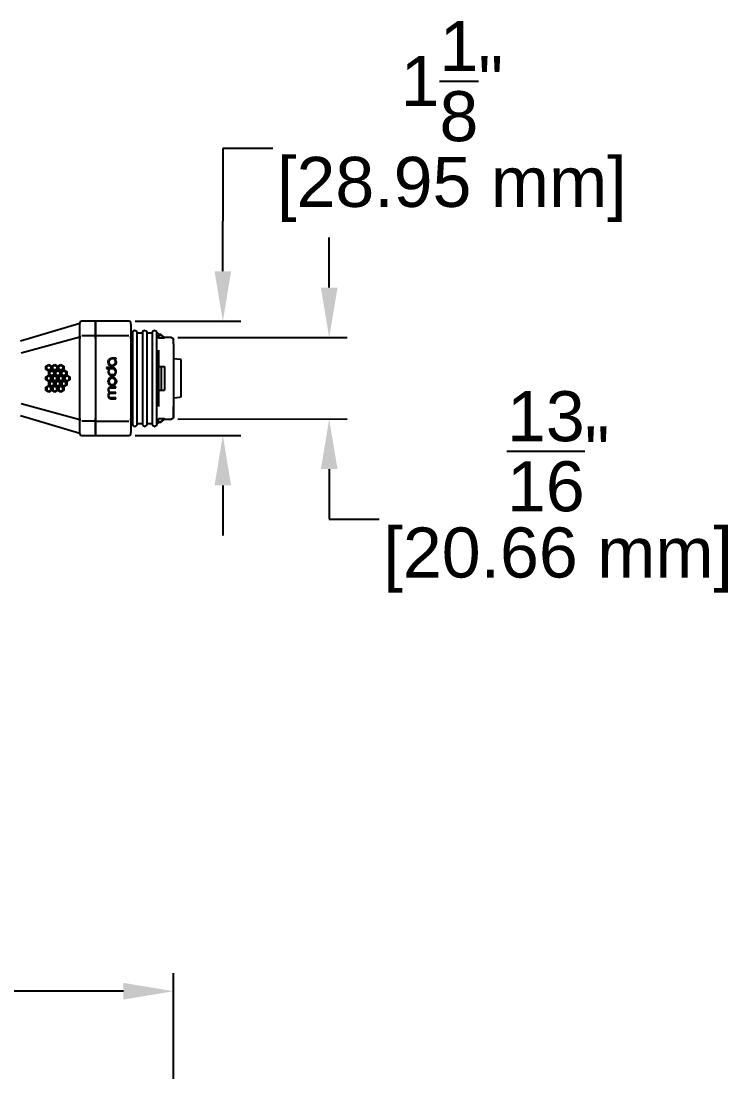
# Model space of a CAD drawing. Header units: inches. Extents: x -8.9 to 62.9, y -1.2 to 30.1.
# Drawn here: x 52.88 to 59.94, y 19.63 to 30.13 of the extents above; entities that cross this region are included whole.
import ezdxf

# ---------------------------------------------------------------- set-up
doc = ezdxf.new("R2010")
doc.units = ezdxf.units.IN
doc.header["$MEASUREMENT"] = 0
doc.layers.get('Defpoints').update_dxf_attribs({"color": 1})
doc.styles.get("Standard").update_dxf_attribs({"font": 'Arial.ttf'})
doc.dimstyles.new('.5 DIM', dxfattribs={"dimscale": 0, "dimtxt": 0.5, "dimasz": 0.5, "dimexe": 0.18, "dimexo": 0.0625, "dimgap": 0.09, "dimtad": 0, "dimtih": 1, "dimtoh": 1, "dimdec": 5, "dimzin": 0, "dimdsep": 46, "dimlunit": 4, "dimtxsty": 'Standard', "dimcen": 0.25, "dimadec": 0, "dimazin": 0, "dimtfac": 1, "dimtdec": 5, "dimtofl": 0, "dimtmove": 0, "dimatfit": 3, "dimfxl": 1, "dimtolj": 1, "dimtzin": 0, "dimarcsym": 0})

# ---------------------------------------------------------------- blocks, each defined once
blk = doc.blocks.new('*D11')
at = {"layer": 'Defpoints', "color": 0, "lineweight": -2, "transparency": 16777216}
for p, q in [((4.874, 15.4), (4.874, 20.618)), ((54.402, 15.4), (54.402, 20.618)), ((5.374, 20.438), (27.461, 20.438)), ((53.902, 20.438), (31.815, 20.438))]:
    blk.add_line(p, q, dxfattribs=at)
at = {"layer": 'Defpoints', "color": 0, "transparency": 16777216}
for p in [(54.402, 20.438), (4.874, 15.338), (54.402, 15.338)]:
    blk.add_point(p, dxfattribs=at)
for points in [[(5.374, 20.521), (5.374, 20.354), (4.874, 20.438)], [(53.902, 20.521), (53.902, 20.354), (54.402, 20.438)]]:
    blk.add_solid(points, dxfattribs=at)
at = {"layer": 'Defpoints', "color": 0, "transparency": 16777216, "char_height": 0.5, "attachment_point": 5}
for s, insert in [('\\A1;4\'-1{\\H1x;\\S17/32;}"', (29.638, 21.112)), ('\\A1;[1258.00 mm]', (29.638, 20.029))]:
    blk.add_mtext(s, dxfattribs=dict(at, insert=insert))
blk = doc.blocks.new('*D22')
at = {"layer": 'Defpoints', "color": 0, "lineweight": -2, "transparency": 16777216}
for p, q in [((55.395, 28.855), (54.895, 28.855)), ((54.895, 28.855), (54.895, 28.13)), ((54.895, 27.63), (54.895, 28.13)), ((54.019, 27.13), (55.075, 27.13)), ((54.019, 25.99), (55.075, 25.99)), ((54.895, 25.49), (54.895, 24.99))]:
    blk.add_line(p, q, dxfattribs=at)
at = {"layer": 'Defpoints', "color": 0, "transparency": 16777216}
for p in [(53.957, 27.13), (53.957, 25.99), (54.895, 25.99)]:
    blk.add_point(p, dxfattribs=at)
for points in [[(54.812, 27.63), (54.978, 27.63), (54.895, 27.13)], [(54.812, 25.49), (54.978, 25.49), (54.895, 25.99)]]:
    blk.add_solid(points, dxfattribs=at)
at = {"layer": 'Defpoints', "color": 0, "transparency": 16777216, "char_height": 0.5, "attachment_point": 5}
for s, insert in [('\\A1;1{\\H1x;\\S1/8;}"', (57.184, 29.529)), ('\\A1;[28.95 mm]', (57.184, 28.447))]:
    blk.add_mtext(s, dxfattribs=dict(at, insert=insert))
blk = doc.blocks.new('*D23')
at = {"layer": 'Defpoints', "color": 0, "lineweight": -2, "transparency": 16777216}
for p, q in [((55.958, 27.467), (55.958, 27.967)), ((54.444, 26.967), (56.138, 26.967)), ((54.444, 26.153), (56.138, 26.154)), ((55.958, 25.653), (55.958, 25.154)), ((55.958, 25.154), (56.458, 25.154))]:
    blk.add_line(p, q, dxfattribs=at)
at = {"layer": 'Defpoints', "color": 0, "transparency": 16777216}
for p in [(54.382, 26.967), (54.382, 26.153), (55.958, 26.154)]:
    blk.add_point(p, dxfattribs=at)
for points in [[(56.041, 27.467), (55.875, 27.467), (55.958, 26.967)], [(56.041, 25.653), (55.875, 25.653), (55.958, 26.154)]]:
    blk.add_solid(points, dxfattribs=at)
at = {"layer": 'Defpoints', "color": 0, "transparency": 16777216, "char_height": 0.5, "attachment_point": 5}
for s, insert in [('\\A1;{\\H1x;\\S13/16;}"', (58.247, 25.832)), ('\\A1;[20.66 mm]', (58.247, 24.745))]:
    blk.add_mtext(s, dxfattribs=dict(at, insert=insert))

msp = doc.modelspace()

# ---------------------------------------------------------------- linework, layer by layer
for p, q in [((53.464659, 27.106911), (52.874111, 26.929997)), ((53.464659, 27.09988), (53.464659, 27.110271)), ((53.464659, 27.093635), (53.464659, 27.09988)), ((53.464659, 26.981692), (53.464659, 27.093403)), ((53.622139, 27.129956), (53.484344, 27.129956)), ((53.956785, 27.129956), (53.622139, 27.129956)), ((53.622139, 27.117486), (53.622139, 27.129956)), ((53.622139, 27.129956), (53.622139, 27.117486)), ((53.622139, 26.998386), (53.622139, 27.117486)), ((53.622139, 27.117486), (53.622139, 26.998386)), ((53.97647, 27.09988), (53.97647, 27.110271)), ((53.97647, 27.09988), (53.97647, 26.980779)), ((53.464659, 26.980779), (53.464659, 26.981588)), ((53.484344, 26.986416), (53.622139, 26.986416)), ((53.622139, 26.998386), (53.622139, 26.959651)), ((53.622139, 26.959651), (53.622139, 26.998386)), ((53.622139, 26.986416), (53.956785, 26.986416)), ((53.996155, 27.010038), (53.984344, 27.010038)), ((54.017809, 27.039566), (54.013872, 27.039566)), ((54.09458, 27.010038), (54.035525, 27.010038)), ((54.116234, 27.039566), (54.112297, 27.039566)), ((54.193006, 27.010038), (54.13395, 27.010038)), ((54.214659, 27.039566), (54.210722, 27.039566)), ((54.244187, 27.010038), (54.232376, 27.010038)), ((54.27448, 26.998227), (54.24894, 26.998227)), ((54.252061, 26.992727), (54.27448, 26.992727)), ((54.252061, 26.992727), (54.252061, 26.960605)), ((52.878046, 26.814216), (53.464659, 26.974579)), ((53.464659, 26.980779), (53.464659, 26.959651)), ((53.464659, 26.160549), (53.464659, 26.959651)), ((53.622139, 26.959651), (53.622139, 26.160549)), ((53.622139, 26.959651), (53.622139, 26.160549)), ((53.97647, 26.959651), (53.97647, 26.980779)), ((53.97647, 26.959651), (53.97647, 26.160549)), ((54.311116, 26.960605), (54.252061, 26.960605)), ((54.381982, 26.966731), (54.311116, 26.966731)), ((54.311116, 26.960605), (54.311116, 26.96139)), ((53.996155, 26.278045), (53.996155, 26.842156)), ((54.035525, 26.842156), (54.035525, 26.278045)), ((54.09458, 26.278045), (54.09458, 26.842156)), ((54.13395, 26.842156), (54.13395, 26.278045)), ((54.193006, 26.278045), (54.193006, 26.842156)), ((54.232376, 26.842156), (54.232376, 26.278045)), ((54.252061, 26.842156), (54.252061, 26.278045)), ((54.401667, 26.842156), (54.401667, 26.278045)), ((53.127293, 26.681368), (53.155908, 26.697912)), ((53.135036, 26.676644), (53.127293, 26.681368)), ((53.127293, 26.648281), (53.127293, 26.681368)), ((53.135036, 26.676644), (53.15548, 26.688463)), ((53.135036, 26.653006), (53.135036, 26.676644)), ((53.15548, 26.688463), (53.155908, 26.697912)), ((53.15548, 26.688463), (53.175923, 26.676644)), ((53.155908, 26.697912), (53.184523, 26.681368)), ((53.175923, 26.676644), (53.184523, 26.681368)), ((53.175923, 26.676644), (53.175923, 26.653006)), ((53.184523, 26.681368), (53.184523, 26.648281)), ((53.18784, 26.681368), (53.216455, 26.697912)), ((53.18784, 26.648281), (53.18784, 26.681368)), ((53.195583, 26.676644), (53.18784, 26.681368)), ((53.195583, 26.676644), (53.216026, 26.688463)), ((53.195583, 26.653006), (53.195583, 26.676644)), ((53.216026, 26.688463), (53.216455, 26.697912)), ((53.216026, 26.688463), (53.23647, 26.676644)), ((53.216455, 26.697912), (53.24507, 26.681368)), ((53.23647, 26.676644), (53.24507, 26.681368)), ((53.23647, 26.676644), (53.23647, 26.653006)), ((53.24507, 26.681368), (53.24507, 26.648281)), ((53.248386, 26.681368), (53.277001, 26.697912)), ((53.248386, 26.648281), (53.248386, 26.681368)), ((53.25613, 26.676644), (53.248386, 26.681368)), ((53.25613, 26.676644), (53.276573, 26.688463)), ((53.25613, 26.653006), (53.25613, 26.676644)), ((53.276573, 26.688463), (53.277001, 26.697912)), ((53.276573, 26.688463), (53.297016, 26.676644)), ((53.277001, 26.697912), (53.305616, 26.681368)), ((53.297016, 26.676644), (53.305616, 26.681368)), ((53.297016, 26.676644), (53.297016, 26.653006)), ((53.305616, 26.681368), (53.305616, 26.648281)), ((53.789346, 26.667943), (53.730749, 26.667943)), ((53.730749, 26.667943), (53.730749, 26.659039)), ((53.826734, 26.755511), (53.78924, 26.755511)), ((53.789978, 26.764398), (53.826734, 26.764398)), ((53.812276, 26.745943), (53.8192, 26.75158)), ((53.826734, 26.764398), (53.826734, 26.755511)), ((54.252061, 26.67821), (54.27962, 26.67821)), ((54.27962, 26.67821), (54.311116, 26.67821)), ((54.27962, 26.67821), (54.27962, 26.44199)), ((54.311116, 26.67821), (54.311116, 26.44199)), ((54.468089, 26.746849), (54.401668, 26.75383)), ((54.477314, 26.74588), (54.468089, 26.746849)), ((54.477314, 26.374321), (54.477314, 26.74588)), ((53.135036, 26.653006), (53.127293, 26.648281)), ((53.155908, 26.631738), (53.127293, 26.648281)), ((53.127436, 26.576605), (53.155983, 26.593109)), ((53.127436, 26.543596), (53.127436, 26.576605)), ((53.135042, 26.571964), (53.127436, 26.576605)), ((53.15548, 26.641186), (53.135036, 26.653006)), ((53.155563, 26.583828), (53.135042, 26.571964)), ((53.135042, 26.571964), (53.135042, 26.548236)), ((53.175923, 26.653006), (53.15548, 26.641186)), ((53.15548, 26.641186), (53.155908, 26.631738)), ((53.155563, 26.583828), (53.155983, 26.593109)), ((53.176084, 26.571964), (53.155563, 26.583828)), ((53.184523, 26.648281), (53.155908, 26.631738)), ((53.155983, 26.593109), (53.18453, 26.576605)), ((53.157581, 26.629023), (53.186226, 26.645584)), ((53.165386, 26.624262), (53.157581, 26.629023)), ((53.157581, 26.595902), (53.157581, 26.629023)), ((53.165386, 26.600663), (53.157581, 26.595902)), ((53.186226, 26.579341), (53.157581, 26.595902)), ((53.165386, 26.624262), (53.185794, 26.636061)), ((53.165386, 26.600663), (53.165386, 26.624262)), ((53.185794, 26.588864), (53.165386, 26.600663)), ((53.175923, 26.653006), (53.184523, 26.648281)), ((53.176084, 26.571964), (53.18453, 26.576605)), ((53.176084, 26.548236), (53.176084, 26.571964)), ((53.18453, 26.576605), (53.18453, 26.543596)), ((53.185794, 26.636061), (53.186226, 26.645584)), ((53.185794, 26.636061), (53.206203, 26.624262)), ((53.206203, 26.600663), (53.185794, 26.588864)), ((53.185794, 26.588864), (53.186226, 26.579341)), ((53.186226, 26.645584), (53.214871, 26.629023)), ((53.214871, 26.595902), (53.186226, 26.579341)), ((53.195583, 26.653006), (53.18784, 26.648281)), ((53.216455, 26.631738), (53.18784, 26.648281)), ((53.187983, 26.576605), (53.21653, 26.593109)), ((53.195588, 26.571964), (53.187983, 26.576605)), ((53.187983, 26.543596), (53.187983, 26.576605)), ((53.216026, 26.641186), (53.195583, 26.653006)), ((53.216109, 26.583828), (53.195588, 26.571964)), ((53.195588, 26.571964), (53.195588, 26.548236)), ((53.206203, 26.624262), (53.214871, 26.629023)), ((53.206203, 26.624262), (53.206203, 26.600663)), ((53.206203, 26.600663), (53.214871, 26.595902)), ((53.214871, 26.629023), (53.214871, 26.595902)), ((53.23647, 26.653006), (53.216026, 26.641186)), ((53.216026, 26.641186), (53.216455, 26.631738)), ((53.216109, 26.583828), (53.21653, 26.593109)), ((53.23663, 26.571964), (53.216109, 26.583828)), ((53.24507, 26.648281), (53.216455, 26.631738)), ((53.21653, 26.593109), (53.245077, 26.576605)), ((53.218128, 26.629023), (53.246773, 26.645584)), ((53.225933, 26.624262), (53.218128, 26.629023)), ((53.218128, 26.595902), (53.218128, 26.629023)), ((53.225933, 26.600663), (53.218128, 26.595902)), ((53.246773, 26.579341), (53.218128, 26.595902)), ((53.225933, 26.624262), (53.246341, 26.636061)), ((53.225933, 26.600663), (53.225933, 26.624262)), ((53.246341, 26.588864), (53.225933, 26.600663)), ((53.23647, 26.653006), (53.24507, 26.648281)), ((53.23663, 26.571964), (53.245077, 26.576605)), ((53.23663, 26.548236), (53.23663, 26.571964)), ((53.245077, 26.576605), (53.245077, 26.543596)), ((53.246341, 26.636061), (53.246773, 26.645584)), ((53.246341, 26.636061), (53.26675, 26.624262)), ((53.26675, 26.600663), (53.246341, 26.588864)), ((53.246341, 26.588864), (53.246773, 26.579341)), ((53.246773, 26.645584), (53.275418, 26.629023)), ((53.275418, 26.595902), (53.246773, 26.579341)), ((53.25613, 26.653006), (53.248386, 26.648281)), ((53.277001, 26.631738), (53.248386, 26.648281)), ((53.24853, 26.576605), (53.277077, 26.593109)), ((53.256135, 26.571964), (53.24853, 26.576605)), ((53.24853, 26.543596), (53.24853, 26.576605)), ((53.276573, 26.641186), (53.25613, 26.653006)), ((53.276656, 26.583828), (53.256135, 26.571964)), ((53.256135, 26.571964), (53.256135, 26.548236)), ((53.26675, 26.624262), (53.275418, 26.629023)), ((53.26675, 26.624262), (53.26675, 26.600663)), ((53.26675, 26.600663), (53.275418, 26.595902)), ((53.275418, 26.629023), (53.275418, 26.595902)), ((53.297016, 26.653006), (53.276573, 26.641186)), ((53.276573, 26.641186), (53.277001, 26.631738)), ((53.276656, 26.583828), (53.277077, 26.593109)), ((53.297177, 26.571964), (53.276656, 26.583828)), ((53.305616, 26.648281), (53.277001, 26.631738)), ((53.277077, 26.593109), (53.305624, 26.576605)), ((53.278675, 26.629023), (53.30732, 26.645584)), ((53.286479, 26.624262), (53.278675, 26.629023)), ((53.278675, 26.595902), (53.278675, 26.629023)), ((53.286479, 26.600663), (53.278675, 26.595902)), ((53.30732, 26.579341), (53.278675, 26.595902)), ((53.286479, 26.624262), (53.306888, 26.636061)), ((53.286479, 26.600663), (53.286479, 26.624262)), ((53.306888, 26.588864), (53.286479, 26.600663)), ((53.297016, 26.653006), (53.305616, 26.648281)), ((53.297177, 26.571964), (53.305624, 26.576605)), ((53.297177, 26.548236), (53.297177, 26.571964)), ((53.305624, 26.576605), (53.305624, 26.543596)), ((53.306888, 26.636061), (53.30732, 26.645584)), ((53.306888, 26.636061), (53.327297, 26.624262)), ((53.327297, 26.600663), (53.306888, 26.588864)), ((53.306888, 26.588864), (53.30732, 26.579341)), ((53.30732, 26.645584), (53.335965, 26.629023)), ((53.335965, 26.595902), (53.30732, 26.579341)), ((53.309077, 26.576605), (53.337624, 26.593109)), ((53.316682, 26.571964), (53.309077, 26.576605)), ((53.309077, 26.543596), (53.309077, 26.576605)), ((53.337203, 26.583828), (53.316682, 26.571964)), ((53.316682, 26.571964), (53.316682, 26.548236)), ((53.327297, 26.624262), (53.335965, 26.629023)), ((53.327297, 26.624262), (53.327297, 26.600663)), ((53.327297, 26.600663), (53.335965, 26.595902)), ((53.335965, 26.629023), (53.335965, 26.595902)), ((53.337203, 26.583828), (53.337624, 26.593109)), ((53.357724, 26.571964), (53.337203, 26.583828)), ((53.337624, 26.593109), (53.366171, 26.576605)), ((53.357724, 26.571964), (53.366171, 26.576605)), ((53.357724, 26.548236), (53.357724, 26.571964)), ((53.366171, 26.576605), (53.366171, 26.543596)), ((53.730749, 26.659039), (53.789346, 26.659039)), ((53.766228, 26.649425), (53.759298, 26.655071)), ((53.127293, 26.471919), (53.155908, 26.488463)), ((53.135036, 26.467195), (53.127293, 26.471919)), ((53.127293, 26.438832), (53.127293, 26.471919)), ((53.135042, 26.548236), (53.127436, 26.543596)), ((53.155983, 26.527092), (53.127436, 26.543596)), ((53.15548, 26.479014), (53.135036, 26.467195)), ((53.135036, 26.467195), (53.135036, 26.443557)), ((53.135042, 26.548236), (53.155563, 26.536372)), ((53.15548, 26.479014), (53.155908, 26.488463)), ((53.175923, 26.467195), (53.15548, 26.479014)), ((53.155563, 26.536372), (53.176084, 26.548236)), ((53.155563, 26.536372), (53.155983, 26.527092)), ((53.155908, 26.488463), (53.184523, 26.471919)), ((53.18453, 26.543596), (53.155983, 26.527092)), ((53.157581, 26.524299), (53.186226, 26.54086)), ((53.165386, 26.519537), (53.157581, 26.524299)), ((53.157581, 26.491177), (53.157581, 26.524299)), ((53.165386, 26.495939), (53.157581, 26.491177)), ((53.186226, 26.474616), (53.157581, 26.491177)), ((53.185794, 26.531336), (53.165386, 26.519537)), ((53.165386, 26.519537), (53.165386, 26.495939)), ((53.165386, 26.495939), (53.185794, 26.48414)), ((53.175923, 26.467195), (53.184523, 26.471919)), ((53.175923, 26.443557), (53.175923, 26.467195)), ((53.176084, 26.548236), (53.18453, 26.543596)), ((53.184523, 26.471919), (53.184523, 26.438832)), ((53.185794, 26.531336), (53.186226, 26.54086)), ((53.206203, 26.519537), (53.185794, 26.531336)), ((53.185794, 26.48414), (53.206203, 26.495939)), ((53.185794, 26.48414), (53.186226, 26.474616)), ((53.186226, 26.54086), (53.214871, 26.524299)), ((53.214871, 26.491177), (53.186226, 26.474616)), ((53.18784, 26.471919), (53.216455, 26.488463)), ((53.18784, 26.438832), (53.18784, 26.471919)), ((53.195583, 26.467195), (53.18784, 26.471919)), ((53.195588, 26.548236), (53.187983, 26.543596)), ((53.21653, 26.527092), (53.187983, 26.543596)), ((53.216026, 26.479014), (53.195583, 26.467195)), ((53.195583, 26.467195), (53.195583, 26.443557)), ((53.195588, 26.548236), (53.216109, 26.536372)), ((53.206203, 26.519537), (53.214871, 26.524299)), ((53.206203, 26.495939), (53.206203, 26.519537)), ((53.206203, 26.495939), (53.214871, 26.491177)), ((53.214871, 26.524299), (53.214871, 26.491177)), ((53.216026, 26.479014), (53.216455, 26.488463)), ((53.23647, 26.467195), (53.216026, 26.479014)), ((53.216109, 26.536372), (53.23663, 26.548236)), ((53.216109, 26.536372), (53.21653, 26.527092)), ((53.216455, 26.488463), (53.24507, 26.471919)), ((53.245077, 26.543596), (53.21653, 26.527092)), ((53.218128, 26.524299), (53.246773, 26.54086)), ((53.225933, 26.519537), (53.218128, 26.524299)), ((53.218128, 26.491177), (53.218128, 26.524299)), ((53.225933, 26.495939), (53.218128, 26.491177)), ((53.246773, 26.474616), (53.218128, 26.491177)), ((53.246341, 26.531336), (53.225933, 26.519537)), ((53.225933, 26.519537), (53.225933, 26.495939)), ((53.225933, 26.495939), (53.246341, 26.48414)), ((53.23647, 26.467195), (53.24507, 26.471919)), ((53.23647, 26.443557), (53.23647, 26.467195)), ((53.23663, 26.548236), (53.245077, 26.543596)), ((53.24507, 26.471919), (53.24507, 26.438832)), ((53.246341, 26.531336), (53.246773, 26.54086)), ((53.26675, 26.519537), (53.246341, 26.531336)), ((53.246341, 26.48414), (53.26675, 26.495939)), ((53.246341, 26.48414), (53.246773, 26.474616)), ((53.246773, 26.54086), (53.275418, 26.524299)), ((53.275418, 26.491177), (53.246773, 26.474616)), ((53.248386, 26.471919), (53.277001, 26.488463)), ((53.25613, 26.467195), (53.248386, 26.471919)), ((53.248386, 26.438832), (53.248386, 26.471919)), ((53.256135, 26.548236), (53.24853, 26.543596)), ((53.277077, 26.527092), (53.24853, 26.543596)), ((53.276573, 26.479014), (53.25613, 26.467195)), ((53.25613, 26.467195), (53.25613, 26.443557)), ((53.256135, 26.548236), (53.276656, 26.536372)), ((53.26675, 26.519537), (53.275418, 26.524299)), ((53.26675, 26.495939), (53.26675, 26.519537)), ((53.26675, 26.495939), (53.275418, 26.491177)), ((53.275418, 26.524299), (53.275418, 26.491177)), ((53.276573, 26.479014), (53.277001, 26.488463)), ((53.297016, 26.467195), (53.276573, 26.479014)), ((53.276656, 26.536372), (53.297177, 26.548236)), ((53.276656, 26.536372), (53.277077, 26.527092)), ((53.277001, 26.488463), (53.305616, 26.471919)), ((53.305624, 26.543596), (53.277077, 26.527092)), ((53.278675, 26.524299), (53.30732, 26.54086)), ((53.278675, 26.491177), (53.278675, 26.524299)), ((53.286479, 26.519537), (53.278675, 26.524299)), ((53.286479, 26.495939), (53.278675, 26.491177)), ((53.30732, 26.474616), (53.278675, 26.491177)), ((53.306888, 26.531336), (53.286479, 26.519537)), ((53.286479, 26.519537), (53.286479, 26.495939)), ((53.286479, 26.495939), (53.306888, 26.48414)), ((53.297016, 26.467195), (53.305616, 26.471919)), ((53.297016, 26.443557), (53.297016, 26.467195)), ((53.297177, 26.548236), (53.305624, 26.543596)), ((53.305616, 26.471919), (53.305616, 26.438832)), ((53.306888, 26.531336), (53.30732, 26.54086)), ((53.327297, 26.519537), (53.306888, 26.531336)), ((53.306888, 26.48414), (53.327297, 26.495939)), ((53.306888, 26.48414), (53.30732, 26.474616)), ((53.30732, 26.54086), (53.335965, 26.524299)), ((53.335965, 26.491177), (53.30732, 26.474616)), ((53.316682, 26.548236), (53.309077, 26.543596)), ((53.337624, 26.527092), (53.309077, 26.543596)), ((53.316682, 26.548236), (53.337203, 26.536372)), ((53.327297, 26.519537), (53.335965, 26.524299)), ((53.327297, 26.495939), (53.327297, 26.519537)), ((53.327297, 26.495939), (53.335965, 26.491177)), ((53.335965, 26.524299), (53.335965, 26.491177)), ((53.337203, 26.536372), (53.357724, 26.548236)), ((53.337203, 26.536372), (53.337624, 26.527092)), ((53.366171, 26.543596), (53.337624, 26.527092)), ((53.357724, 26.548236), (53.366171, 26.543596)), ((53.785418, 26.466646), (53.827265, 26.466646)), ((53.827265, 26.475354), (53.785726, 26.475354)), ((53.827265, 26.466646), (53.827265, 26.475354)), ((53.830853, 26.530153), (53.830853, 26.529489)), ((53.135036, 26.443557), (53.127293, 26.438832)), ((53.155908, 26.422289), (53.127293, 26.438832)), ((53.135036, 26.443557), (53.15548, 26.431738)), ((53.15548, 26.431738), (53.175923, 26.443557)), ((53.15548, 26.431738), (53.155908, 26.422289)), ((53.184523, 26.438832), (53.155908, 26.422289)), ((53.175923, 26.443557), (53.184523, 26.438832)), ((53.195583, 26.443557), (53.18784, 26.438832)), ((53.216455, 26.422289), (53.18784, 26.438832)), ((53.195583, 26.443557), (53.216026, 26.431738)), ((53.216026, 26.431738), (53.23647, 26.443557)), ((53.216026, 26.431738), (53.216455, 26.422289)), ((53.24507, 26.438832), (53.216455, 26.422289)), ((53.23647, 26.443557), (53.24507, 26.438832)), ((53.25613, 26.443557), (53.248386, 26.438832)), ((53.277001, 26.422289), (53.248386, 26.438832)), ((53.25613, 26.443557), (53.276573, 26.431738)), ((53.276573, 26.431738), (53.297016, 26.443557)), ((53.276573, 26.431738), (53.277001, 26.422289)), ((53.305616, 26.438832), (53.277001, 26.422289)), ((53.297016, 26.443557), (53.305616, 26.438832)), ((53.781949, 26.412755), (53.827265, 26.412755)), ((53.827265, 26.418494), (53.78283, 26.418494)), ((53.827265, 26.364577), (53.784468, 26.364577)), ((53.784681, 26.355866), (53.827265, 26.355866)), ((53.827265, 26.412755), (53.827265, 26.418494)), ((53.827265, 26.355866), (53.827265, 26.364577)), ((54.252061, 26.44199), (54.27962, 26.44199)), ((54.27962, 26.44199), (54.311116, 26.44199)), ((54.401668, 26.36637), (54.468089, 26.373351)), ((54.477314, 26.374321), (54.468089, 26.373351)), ((53.464659, 26.145621), (52.878046, 26.305985)), ((54.401667, 26.17318), (54.401667, 26.278045)), ((52.874111, 26.190204), (53.464659, 26.013289)), ((53.464659, 26.160549), (53.464659, 26.139421)), ((53.622139, 26.121814), (53.622139, 26.160549)), ((53.622139, 26.160549), (53.622139, 26.121814)), ((53.97647, 26.139421), (53.97647, 26.160549)), ((54.252061, 26.159592), (54.311116, 26.159592)), ((54.252061, 26.126497), (54.252061, 26.159592)), ((54.311116, 26.159592), (54.311116, 26.158942)), ((54.311116, 26.153469), (54.381982, 26.153469)), ((53.464659, 26.138612), (53.464659, 26.139421)), ((53.464659, 26.026798), (53.464659, 26.138509)), ((53.622139, 26.133784), (53.484344, 26.133784)), ((53.622139, 26.133784), (53.956785, 26.133784)), ((53.622139, 26.002714), (53.622139, 26.121814)), ((53.622139, 26.121814), (53.622139, 26.002714)), ((53.97647, 26.139421), (53.97647, 26.020321)), ((53.984344, 26.110162), (53.984344, 26.110356)), ((53.984344, 26.110162), (53.996155, 26.110162)), ((54.013872, 26.080635), (54.017809, 26.080635)), ((54.035525, 26.110162), (54.09458, 26.110162)), ((54.112297, 26.080635), (54.116234, 26.080635)), ((54.13395, 26.110162), (54.193006, 26.110162)), ((54.210722, 26.080635), (54.214659, 26.080635)), ((54.232376, 26.110162), (54.244187, 26.110162)), ((54.252061, 26.121052), (54.252061, 26.126497)), ((54.252061, 26.126497), (54.273177, 26.126497)), ((54.252061, 26.121052), (54.278852, 26.121052)), ((53.464659, 26.020321), (53.464659, 26.026565)), ((53.464659, 26.00993), (53.464659, 26.020321)), ((53.484344, 25.990245), (53.622139, 25.990245)), ((53.622139, 26.002714), (53.622139, 25.990245)), ((53.622139, 26.002714), (53.622139, 25.990245)), ((53.622139, 25.990245), (53.956785, 25.990245)), ((53.97647, 26.00993), (53.97647, 26.020321))]:
    msp.add_line(p, q)
at = {"extrusion": (0, 0, -1)}
msp.add_circle((-53.789347, 26.529821), 0.032603, dxfattribs=at)
for centre, radius, start, end in [((53.484344, 27.110271), 0.019685, 90, 180), ((53.956785, 27.110271), 0.019685, 0, 90), ((53.789346, 26.626436), 0.041507, 136.3789153, 90), ((53.78924, 26.722996), 0.032515, 90, 44.8891839), ((53.783478, 26.434271), 0.041145, 86.867796, 130.4003167), ((53.773438, 26.395392), 0.024985, 122.3118239, 133.8909864), ((53.782345, 26.395054), 0.039258, 229.5482046, 273.411243), ((53.484344, 26.00993), 0.019685, 180, 270), ((53.956785, 26.00993), 0.019685, 270, 0)]:
    msp.add_arc(centre, radius, start, end)
for centre, radius, start, end in [((-54.013872, 27.021849), 0.017717, 0, 90.0128704), ((-54.017809, 27.021849), 0.017717, 90.014486, 180), ((-54.112297, 27.021849), 0.017717, 0, 90.0128704), ((-54.116234, 27.021849), 0.017717, 90.0097626, 180), ((-54.210722, 27.021849), 0.017717, 0, 90.0128704), ((-54.214659, 27.021849), 0.017717, 90.0097626, 180), ((-54.381982, 26.947046), 0.019685, 89.9531572, 180.0049088), ((-53.78924, 26.722996), 0.041408, 136.3464418, 91.0212752), ((-53.789347, 26.529821), 0.041508, 180.4583353, 179.5416647), ((-53.789346, 26.626436), 0.032603, 90, 44.8407682), ((-53.783586, 26.433788), 0.032909, 50.5664979, 93.1918868), ((-53.782384, 26.449374), 0.030882, 269.1728284, 309.6856717), ((-53.782458, 26.395524), 0.031013, 266.2835249, 309.4746736), ((-54.381982, 26.173154), 0.019685, 179.9950912, 269.9531572), ((-54.013872, 26.098351), 0.017717, 270.0128704, 0), ((-54.017809, 26.098351), 0.017717, 180, 270.0097626), ((-54.112297, 26.098351), 0.017717, 270.0128704, 0), ((-54.116234, 26.098351), 0.017717, 180, 270.0097626), ((-54.210722, 26.098351), 0.017717, 270.0128704, 0), ((-54.214659, 26.098351), 0.017717, 180, 270.0097626)]:
    msp.add_arc(centre, radius, start, end, dxfattribs=at)
for centre, major_axis, ratio, start_param, end_param in [((53.984344, 27.002164), (0.007874, 0), 0.999999926, 1.576032327, 3.141815932), ((54.244187, 27.002164), (-0.007874, 0), 0.999999988, 3.141431631, 4.714177252), ((53.984344, 26.118036), (0.007874, 0), 0.999999926, 3.141369375, 4.71762498), ((54.244187, 26.118036), (-0.007874, 0), 0.999999988, 1.572584599, 3.141753676)]:
    msp.add_ellipse(centre, major_axis=major_axis, ratio=ratio, start_param=start_param, end_param=end_param)
for points, degree in [([(53.464659, 27.093635), (53.464659, 27.093558), (53.464659, 27.09348), (53.464659, 27.093403)], 3), ([(53.464659, 26.981588), (53.464659, 26.981623), (53.464659, 26.981657), (53.464659, 26.981692)], 3), ([(54.311336, 26.967302), (54.292798, 26.982857), (54.27426, 26.998412)], 2), ([(54.27448, 26.992727), (54.27448, 26.996422), (54.27448, 26.998266), (54.27448, 26.99826)], 3), ([(54.272949, 26.120861), (54.292146, 26.136969), (54.311344, 26.153078)], 2), ([(53.464659, 26.138612), (53.464659, 26.138577), (53.464659, 26.138543), (53.464659, 26.138509)], 3), ([(54.273176, 26.126497), (54.273177, 26.12286), (54.273178, 26.121038), (54.273178, 26.121032)], 3), ([(53.464659, 26.026565), (53.464659, 26.026643), (53.464659, 26.02672), (53.464659, 26.026798)], 3)]:
    msp.add_open_spline(points, degree=degree)
for points, knots in [([(53.996155, 26.842156), (53.996155, 26.849358), (53.996155, 26.856474), (53.996155, 26.870547), (53.996155, 26.877552), (53.996155, 26.89776), (53.996155, 26.910375), (53.996155, 26.933736), (53.996155, 26.944172), (53.996155, 26.963114), (53.996155, 26.971593), (53.996155, 26.986281), (53.996155, 26.992585), (53.996155, 27.00339), (53.996155, 27.007869), (53.996155, 27.018382), (53.996155, 27.021821), (53.996155, 27.021849)], [0, 0, 0, 0, 0.06255871, 0.06255871, 0.125117421, 0.125117421, 0.250234842, 0.250234842, 0.375352262, 0.375352262, 0.500469683, 0.500469683, 0.625587104, 0.625587104, 0.750704525, 0.750704525, 1, 1, 1, 1]), ([(54.035525, 27.021849), (54.035525, 27.021849), (54.035525, 27.021849), (54.035525, 27.021857), (54.035525, 27.01843), (54.035525, 27.007783), (54.035525, 27.003301), (54.035525, 26.992544), (54.035525, 26.986252), (54.035525, 26.971502), (54.035525, 26.963011), (54.035525, 26.944136), (54.035525, 26.933622), (54.035525, 26.910241), (54.035525, 26.897633), (54.035525, 26.870514), (54.035525, 26.856557), (54.035525, 26.842156)], [0, 0, 0, 0, 0.000051726, 0.000051726, 0.250038795, 0.250038795, 0.375032329, 0.375032329, 0.500025863, 0.500025863, 0.625019397, 0.625019397, 0.750012932, 0.750012932, 0.875006466, 0.875006466, 1, 1, 1, 1]), ([(54.09458, 26.842156), (54.09458, 26.849358), (54.09458, 26.856474), (54.09458, 26.870547), (54.09458, 26.877552), (54.09458, 26.89776), (54.09458, 26.910375), (54.09458, 26.933736), (54.09458, 26.944172), (54.09458, 26.963114), (54.09458, 26.971593), (54.09458, 26.986281), (54.09458, 26.992585), (54.09458, 27.00339), (54.09458, 27.007869), (54.09458, 27.018382), (54.09458, 27.021821), (54.09458, 27.021849)], [0, 0, 0, 0, 0.06255871, 0.06255871, 0.125117421, 0.125117421, 0.250234842, 0.250234842, 0.375352262, 0.375352262, 0.500469683, 0.500469683, 0.625587104, 0.625587104, 0.750704525, 0.750704525, 1, 1, 1, 1]), ([(54.13395, 27.021849), (54.13395, 27.021849), (54.13395, 27.021849), (54.13395, 27.021857), (54.13395, 27.01843), (54.13395, 27.007783), (54.13395, 27.003301), (54.13395, 26.992544), (54.13395, 26.986252), (54.13395, 26.971502), (54.13395, 26.963011), (54.13395, 26.944136), (54.13395, 26.933622), (54.13395, 26.910241), (54.13395, 26.897633), (54.13395, 26.870514), (54.13395, 26.856557), (54.13395, 26.842156)], [0, 0, 0, 0, 0.000051726, 0.000051726, 0.250038795, 0.250038795, 0.375032329, 0.375032329, 0.500025863, 0.500025863, 0.625019397, 0.625019397, 0.750012932, 0.750012932, 0.875006466, 0.875006466, 1, 1, 1, 1]), ([(54.193006, 26.842156), (54.193006, 26.849358), (54.193006, 26.856474), (54.193006, 26.870547), (54.193006, 26.877552), (54.193006, 26.89776), (54.193006, 26.910375), (54.193006, 26.933736), (54.193006, 26.944172), (54.193006, 26.963114), (54.193006, 26.971593), (54.193006, 26.986281), (54.193006, 26.992585), (54.193006, 27.00339), (54.193006, 27.007869), (54.193006, 27.018382), (54.193006, 27.021821), (54.193006, 27.021849)], [0, 0, 0, 0, 0.06255871, 0.06255871, 0.125117421, 0.125117421, 0.250234842, 0.250234842, 0.375352262, 0.375352262, 0.500469683, 0.500469683, 0.625587104, 0.625587104, 0.750704525, 0.750704525, 1, 1, 1, 1]), ([(54.232376, 27.021849), (54.232376, 27.021849), (54.232376, 27.021849), (54.232376, 27.021857), (54.232376, 27.01843), (54.232376, 27.007783), (54.232376, 27.003301), (54.232376, 26.992544), (54.232376, 26.986252), (54.232376, 26.971502), (54.232376, 26.963011), (54.232376, 26.944136), (54.232376, 26.933622), (54.232376, 26.910241), (54.232376, 26.897633), (54.232376, 26.870514), (54.232376, 26.856557), (54.232376, 26.842156)], [0, 0, 0, 0, 0.000051726, 0.000051726, 0.250038795, 0.250038795, 0.375032329, 0.375032329, 0.500025863, 0.500025863, 0.625019397, 0.625019397, 0.750012932, 0.750012932, 0.875006466, 0.875006466, 1, 1, 1, 1]), ([(54.27448, 26.992727), (54.274492, 26.992717), (54.274503, 26.992707), (54.279217, 26.988681), (54.283918, 26.984664), (54.296119, 26.974229), (54.303617, 26.967808), (54.311116, 26.96139)], [0, 0, 0, 0, 0.000945836, 0.000945836, 0.385739972, 0.385739972, 1, 1, 1, 1]), ([(54.401667, 26.903312), (54.401667, 26.910366), (54.401667, 26.924461), (54.401667, 26.939544), (54.401667, 26.946125), (54.401667, 26.94705), (54.401667, 26.947045)], [0, 0, 0, 0, 0.228236376, 0.520812921, 0.859455857, 1, 1, 1, 1]), ([(54.401667, 26.903795), (54.401667, 26.900016), (54.401667, 26.895935), (54.401667, 26.888224), (54.401667, 26.884702), (54.401667, 26.877225), (54.401667, 26.873243), (54.401667, 26.860821), (54.401667, 26.851628), (54.401667, 26.842156)], [0, 0, 0, 0, 0.246420367, 0.246420367, 0.434815275, 0.434815275, 0.623210184, 0.623210184, 1, 1, 1, 1]), ([(53.756811, 26.465604), (53.753742, 26.462659), (53.750867, 26.458268), (53.747962, 26.449452), (53.747509, 26.444882), (53.748158, 26.431382), (53.752475, 26.421828), (53.760083, 26.416509)], [0, 0, 0, 0, 0.25, 0.25, 0.5, 0.5, 1, 1, 1, 1]), ([(53.762663, 26.425608), (53.76051, 26.427809), (53.75875, 26.430408), (53.756715, 26.436194), (53.756329, 26.43934), (53.756311, 26.445467), (53.756746, 26.44858), (53.758777, 26.454374), (53.760487, 26.457036), (53.762683, 26.459206)], [0, 0, 0, 0, 0.25, 0.25, 0.5, 0.5, 0.75, 0.75, 1, 1, 1, 1]), ([(53.756116, 26.413398), (53.753275, 26.410484), (53.750706, 26.406094), (53.748165, 26.39767), (53.74769, 26.393455), (53.747636, 26.384909), (53.748196, 26.380498), (53.751149, 26.372126), (53.753909, 26.368103), (53.756874, 26.365181)], [0, 0, 0, 0, 0.25, 0.25, 0.5, 0.5, 0.75, 0.75, 1, 1, 1, 1]), ([(53.762742, 26.371585), (53.760476, 26.373893), (53.758692, 26.376615), (53.756642, 26.382771), (53.756291, 26.386035), (53.75635, 26.392462), (53.756645, 26.395722), (53.758405, 26.401884), (53.760108, 26.404723), (53.762256, 26.407134)], [0, 0, 0, 0, 0.25, 0.25, 0.5, 0.5, 0.75, 0.75, 1, 1, 1, 1]), ([(53.762256, 26.407134), (53.764989, 26.409366), (53.768101, 26.411008), (53.774903, 26.412916), (53.778467, 26.413165), (53.781949, 26.412755)], [0, 0, 0, 0, 0.5, 0.5, 1, 1, 1, 1]), ([(53.996155, 26.098351), (53.996155, 26.098351), (53.996155, 26.098351), (53.996155, 26.098348), (53.996155, 26.101778), (53.996155, 26.112431), (53.996155, 26.116907), (53.996155, 26.127667), (53.996155, 26.133965), (53.996155, 26.148719), (53.996155, 26.157202), (53.996155, 26.176073), (53.996155, 26.186604), (53.996155, 26.209971), (53.996155, 26.222586), (53.996155, 26.249692), (53.996155, 26.263646), (53.996155, 26.278045)], [0, 0, 0, 0, 0.000922478, 0.000922478, 0.250691859, 0.250691859, 0.375576549, 0.375576549, 0.500461239, 0.500461239, 0.625345929, 0.625345929, 0.75023062, 0.75023062, 0.87511531, 0.87511531, 1, 1, 1, 1]), ([(54.035525, 26.278045), (54.035525, 26.270848), (54.035525, 26.263736), (54.035525, 26.249677), (54.035525, 26.24268), (54.035525, 26.222471), (54.035525, 26.20987), (54.035525, 26.186503), (54.035525, 26.176052), (54.035525, 26.157115), (54.035525, 26.148637), (54.035525, 26.133943), (54.035525, 26.127633), (54.035525, 26.116826), (54.035525, 26.112347), (54.035525, 26.101803), (54.035525, 26.098361), (54.035525, 26.098351)], [0, 0, 0, 0, 0.062506357, 0.062506357, 0.125012714, 0.125012714, 0.250025427, 0.250025427, 0.375038141, 0.375038141, 0.500050854, 0.500050854, 0.625063568, 0.625063568, 0.750076282, 0.750076282, 1, 1, 1, 1]), ([(54.09458, 26.098351), (54.09458, 26.098351), (54.09458, 26.098351), (54.09458, 26.098348), (54.09458, 26.101778), (54.09458, 26.112431), (54.09458, 26.116907), (54.09458, 26.127667), (54.09458, 26.133965), (54.09458, 26.148719), (54.09458, 26.157202), (54.09458, 26.176073), (54.09458, 26.186604), (54.09458, 26.209971), (54.09458, 26.222586), (54.09458, 26.249692), (54.09458, 26.263646), (54.09458, 26.278045)], [0, 0, 0, 0, 0.00092248, 0.00092248, 0.25069186, 0.25069186, 0.37557655, 0.37557655, 0.50046124, 0.50046124, 0.62534593, 0.62534593, 0.75023062, 0.75023062, 0.87511531, 0.87511531, 1, 1, 1, 1]), ([(54.13395, 26.278045), (54.13395, 26.270848), (54.13395, 26.263736), (54.13395, 26.249677), (54.13395, 26.24268), (54.13395, 26.222471), (54.13395, 26.20987), (54.13395, 26.186503), (54.13395, 26.176052), (54.13395, 26.157115), (54.13395, 26.148637), (54.13395, 26.133943), (54.13395, 26.127633), (54.13395, 26.116826), (54.13395, 26.112347), (54.13395, 26.101803), (54.13395, 26.098361), (54.13395, 26.098351)], [0, 0, 0, 0, 0.062506357, 0.062506357, 0.125012714, 0.125012714, 0.250025427, 0.250025427, 0.375038141, 0.375038141, 0.500050854, 0.500050854, 0.625063568, 0.625063568, 0.750076282, 0.750076282, 1, 1, 1, 1]), ([(54.193006, 26.098351), (54.193006, 26.098351), (54.193006, 26.098351), (54.193006, 26.098348), (54.193006, 26.101778), (54.193006, 26.112431), (54.193006, 26.116907), (54.193006, 26.127667), (54.193006, 26.133965), (54.193006, 26.148719), (54.193006, 26.157202), (54.193006, 26.176073), (54.193006, 26.186604), (54.193006, 26.209971), (54.193006, 26.222586), (54.193006, 26.249692), (54.193006, 26.263646), (54.193006, 26.278045)], [0, 0, 0, 0, 0.000922478, 0.000922478, 0.250691859, 0.250691859, 0.375576549, 0.375576549, 0.500461239, 0.500461239, 0.625345929, 0.625345929, 0.75023062, 0.75023062, 0.87511531, 0.87511531, 1, 1, 1, 1]), ([(54.232376, 26.278045), (54.232376, 26.270848), (54.232376, 26.263736), (54.232376, 26.249677), (54.232376, 26.24268), (54.232376, 26.222471), (54.232376, 26.20987), (54.232376, 26.186503), (54.232376, 26.176052), (54.232376, 26.157115), (54.232376, 26.148637), (54.232376, 26.133943), (54.232376, 26.127633), (54.232376, 26.116826), (54.232376, 26.112347), (54.232376, 26.101803), (54.232376, 26.098361), (54.232376, 26.098351)], [0, 0, 0, 0, 0.062506357, 0.062506357, 0.125012714, 0.125012714, 0.250025427, 0.250025427, 0.375038141, 0.375038141, 0.500050854, 0.500050854, 0.625063568, 0.625063568, 0.750076282, 0.750076282, 1, 1, 1, 1]), ([(54.401667, 26.278045), (54.401667, 26.273297), (54.401667, 26.268678), (54.401667, 26.259656), (54.401667, 26.255244), (54.401667, 26.242836), (54.401667, 26.235313), (54.401667, 26.215275), (54.401667, 26.204806), (54.401667, 26.192665), (54.401667, 26.189195), (54.401667, 26.18327), (54.401667, 26.180817), (54.401667, 26.175009), (54.401667, 26.173162), (54.401667, 26.173154)], [0, 0, 0, 0, 0.06250847, 0.06250847, 0.12501694, 0.12501694, 0.25003388, 0.25003388, 0.50006776, 0.50006776, 0.6250847, 0.6250847, 0.75010164, 0.75010164, 1, 1, 1, 1]), ([(54.273177, 26.126497), (54.273214, 26.126529), (54.273252, 26.126561), (54.278208, 26.130793), (54.283125, 26.134993), (54.293291, 26.143685), (54.298539, 26.148177), (54.30623, 26.15476), (54.308673, 26.156851), (54.311116, 26.158942)], [0, 0, 0, 0, 0.002979056, 0.002979056, 0.391619451, 0.391619451, 0.806752652, 0.806752652, 1, 1, 1, 1])]:
    msp.add_open_spline(points, degree=3, knots=knots)

# ---------------------------------------------------------------- dimensions: what is measured, and where the dimension line sits
at = {"layer": 'Defpoints'}
dim = msp.add_linear_dim(base=(54.895152, 25.990245), p1=(53.956785, 27.129956), p2=(53.956785, 25.990245), angle=90, dimstyle='.5 DIM', override={"dimscale": 1, "dimpost": '\\X', "dimtmove": 1}, dxfattribs=at)
dim.commit()
dim.dimension.update_dxf_attribs({"geometry": '*D22', "text_midpoint": (55.475613, 28.854783), "dimtype": 160})
dim = msp.add_aligned_dim(p1=(54.381982, 26.966731), p2=(54.381998, 26.153469), distance=1.575992, dimstyle='.5 DIM', override={"dimscale": 1, "dimpost": '\\X'}, dxfattribs=at)
dim.commit()
dim.dimension.update_dxf_attribs({"geometry": '*D23', "text_midpoint": (58.246509, 25.1535)})
dim = msp.add_linear_dim(base=(54.401667, 20.437524), p1=(4.874108, 15.337557), p2=(54.401667, 15.337557), dimstyle='.5 DIM', override={"dimscale": 1, "dimpost": '\\X'}, dxfattribs=at)
dim.commit()
dim.dimension.update_dxf_attribs({"geometry": '*D11', "text_midpoint": (29.637887, 20.437524), "dimtype": 160})

doc.saveas('drawing.dxf')
